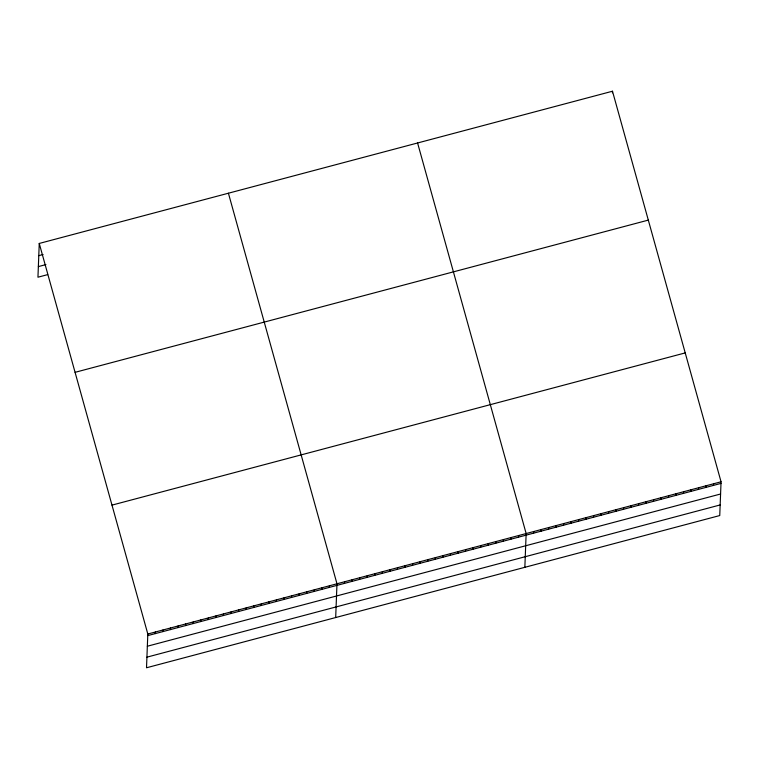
<?xml version="1.0" encoding="UTF-8"?>
<svg xmlns="http://www.w3.org/2000/svg" width="759" height="759" viewBox="0 0 759 759"><rect width="100%" height="100%" fill="white"/><g stroke="black" fill="none" stroke-linecap="round" stroke-linejoin="round"><path stroke-width="1.14" d="M39.25 243.449L147.815 634.012L146.515 667.778L719.75 515.551L721.05 481.794L612.485 91.222L39.25 243.449L37.95 277.206L47.675 274.625M155.32 633.604L155.377 632M162.881 631.592L162.948 629.989M170.452 629.591L170.509 627.978M178.014 627.579L178.08 625.966M185.585 625.568L185.642 623.964M193.147 623.556L193.213 621.953M200.718 621.555L200.774 619.942M208.289 619.543L208.345 617.93M215.85 617.532L215.917 615.928M223.421 615.521L223.478 613.917M230.983 613.509L231.049 611.906M238.554 611.507L238.611 609.894M246.115 609.496L246.182 607.883M253.686 607.485L253.743 605.881M261.248 605.473L261.314 603.87M268.819 603.471L268.876 601.859M276.38 601.46L276.447 599.847M283.951 599.449L284.018 597.845M291.522 597.437L291.579 595.834M299.084 595.426L299.15 593.823M306.655 593.424L306.712 591.811M314.217 591.413L314.283 589.8M321.788 589.401L321.844 587.798M329.349 587.39L329.415 585.787M335.687 617.541L336.977 583.775L228.412 193.213M344.482 583.377L344.548 581.764M352.053 581.366L352.11 579.753M359.614 579.354L359.681 577.751M367.185 577.343L367.252 575.739M374.756 575.341L374.813 573.728M382.318 573.33L382.384 571.717M389.889 571.318L389.946 569.715M397.45 569.307L397.517 567.704M405.021 567.296L405.078 565.692M412.583 565.294L412.649 563.681M420.154 563.282L420.211 561.669M427.715 561.271L427.782 559.668M435.286 559.26L435.343 557.656M442.858 557.258L442.914 555.645M450.419 555.246L450.485 553.634M457.99 553.235L458.047 551.632M465.552 551.224L465.618 549.62M473.123 549.212L473.18 547.609M480.684 547.211L480.751 545.598M488.255 545.199L488.312 543.586M495.817 543.188L495.883 541.584M503.388 541.176L503.445 539.573M510.949 539.175L511.016 537.562M518.52 537.163L518.587 535.55M524.849 567.305L526.148 533.539L417.583 142.977M533.586 533.16L533.643 531.556M541.082 531.167L541.139 529.564M548.577 529.184L548.634 527.571M556.072 527.192L556.138 525.579M563.567 525.2L563.633 523.587M571.062 523.207L571.129 521.604M578.557 521.215L578.624 519.611M586.052 519.222L586.119 517.619M593.557 517.24L593.614 515.627M612.428 92.835L612.485 91.222M601.052 515.247L601.109 513.634M608.547 513.255L608.604 511.651M616.042 511.262L616.099 509.659M623.537 509.27L623.604 507.667M631.033 507.287L631.099 505.674M638.528 505.295L638.594 503.682M646.023 503.302L646.089 501.699M653.518 501.31L653.584 499.707M661.023 499.318L661.08 497.714M668.518 497.335L668.575 495.722M676.013 495.342L676.07 493.729M683.508 493.35L683.565 491.747M691.003 491.358L691.069 489.754M698.498 489.365L698.565 487.762M705.993 487.382L706.06 485.769M713.488 485.39L713.555 483.777M38.775 255.669L43.102 254.521M38.358 266.599L45.929 264.587M75.075 372.327L648.309 220.11M111.981 505.124L685.225 352.907M147.815 634.012L721.05 481.794M147.749 635.615L720.984 483.398M147.341 646.232L720.585 494.005M146.923 657.161L720.158 504.944"/></g></svg>
